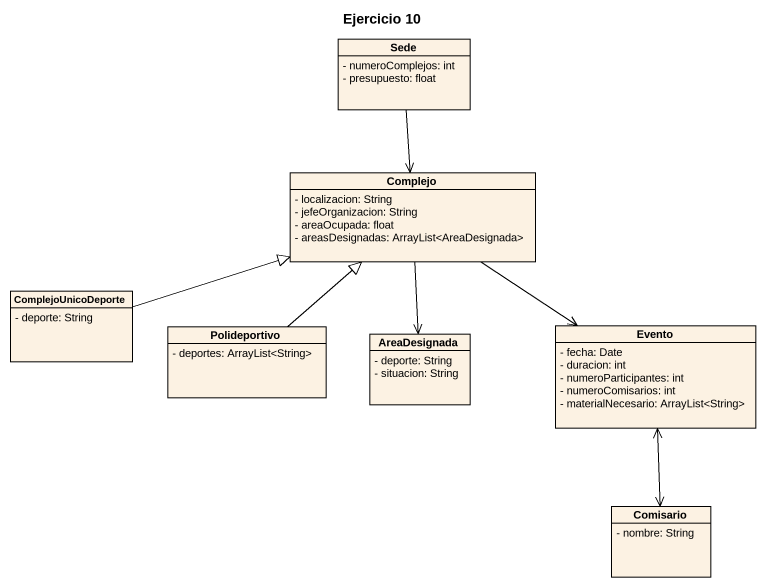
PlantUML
@startuml
title Ejercicio 10
hide circle
hide empty members
skinparam classAttributeIconSize 0
class Sede {
  - numeroComplejos: int
  - presupuesto: float
}
class Complejo {
  - localizacion: String
  - jefeOrganizacion: String
  - areaOcupada: float
  - areasDesignadas: ArrayList<AreaDesignada>
}
class ComplejoUnicoDeporte {
  - deporte: String
}
class Polideportivo {
  - deportes: ArrayList<String>
}
class AreaDesignada {
  - deporte: String
  - situacion: String
}
class Evento {
  - fecha: Date
  - duracion: int
  - numeroParticipantes: int
  - numeroComisarios: int
  - materialNecesario: ArrayList<String>
}
class Comisario {
  - nombre: String
}
Sede --> Complejo
Complejo --> AreaDesignada
Complejo --> Evento
ComplejoUnicoDeporte -right-|> Complejo
Polideportivo -up-|> Complejo
Evento <--> Comisario
@enduml
